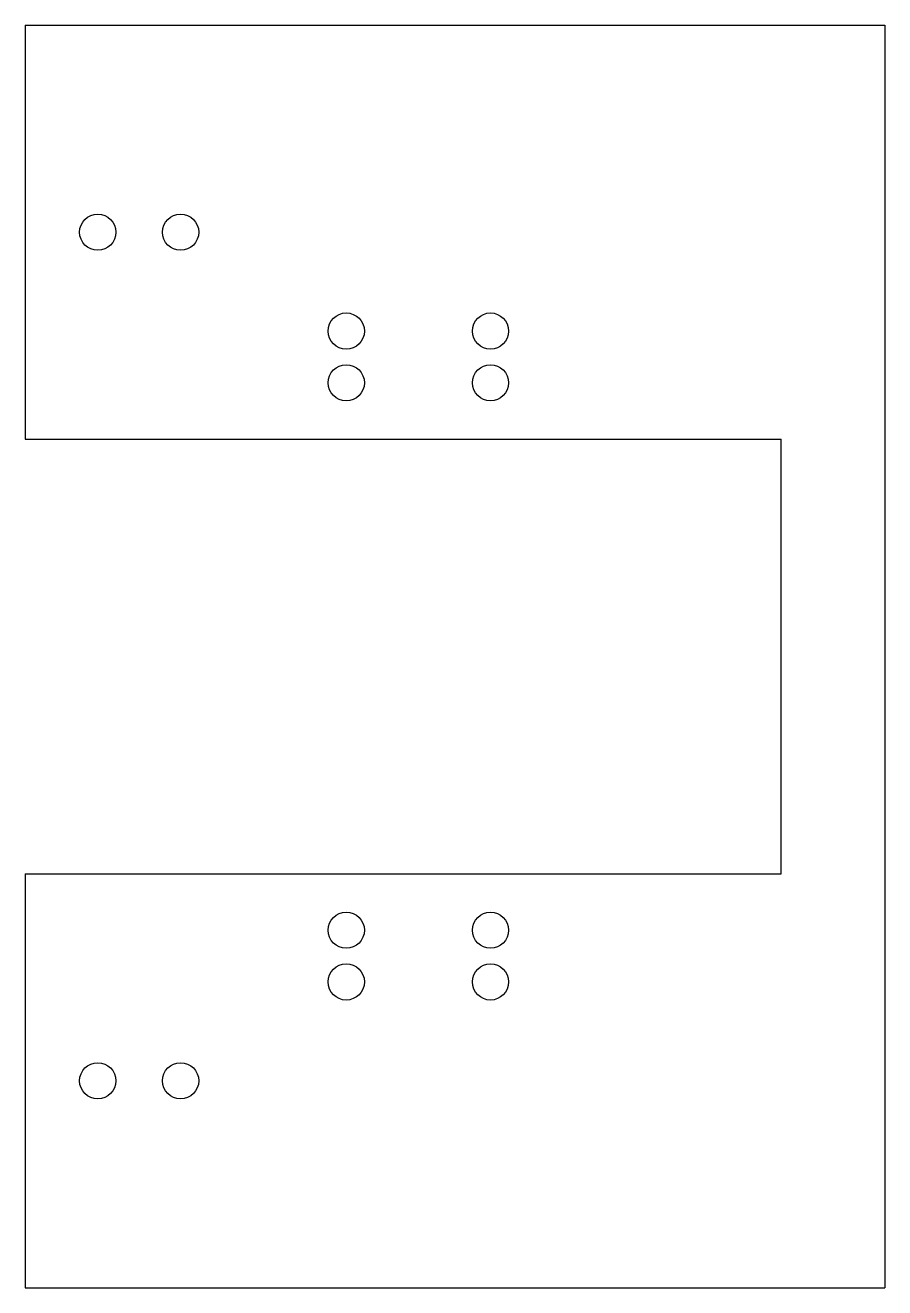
# Paper-space layout '_Front' of a CAD drawing. Header units: millimetres. Extents: x -42 to 42, y -61 to 61.
import ezdxf

# ---------------------------------------------------------------- set-up
doc = ezdxf.new("R2010")
doc.units = ezdxf.units.MM

psp = doc.layouts.new('_Front')

# ---------------------------------------------------------------- linework, layer by layer
at = {"color": 7, "linetype": 'Continuous', "lineweight": 25}
for p, q in [((-41.5, 61), (-41.5, 21)), ((-41.5, 61), (41.5, 61)), ((41.5, 61), (41.5, -61)), ((-41.5, 21), (31.5, 21)), ((31.5, -21), (31.5, 21)), ((-41.5, -21), (-41.5, -61)), ((-41.5, -21), (31.5, -21)), ((-41.5, -61), (41.5, -61))]:
    psp.add_line(p, q, dxfattribs=at)
for centre in [(-34.5, 41), (-26.5, 41), (-10.5, 31.45), (3.43, 31.45), (-10.5, 26.45), (3.43, 26.45), (-10.5, -26.45), (3.43, -26.45), (-10.5, -31.45), (3.43, -31.45), (-34.5, -41), (-26.5, -41)]:
    psp.add_circle(centre, 1.75, dxfattribs=at)

doc.saveas('drawing.dxf')
